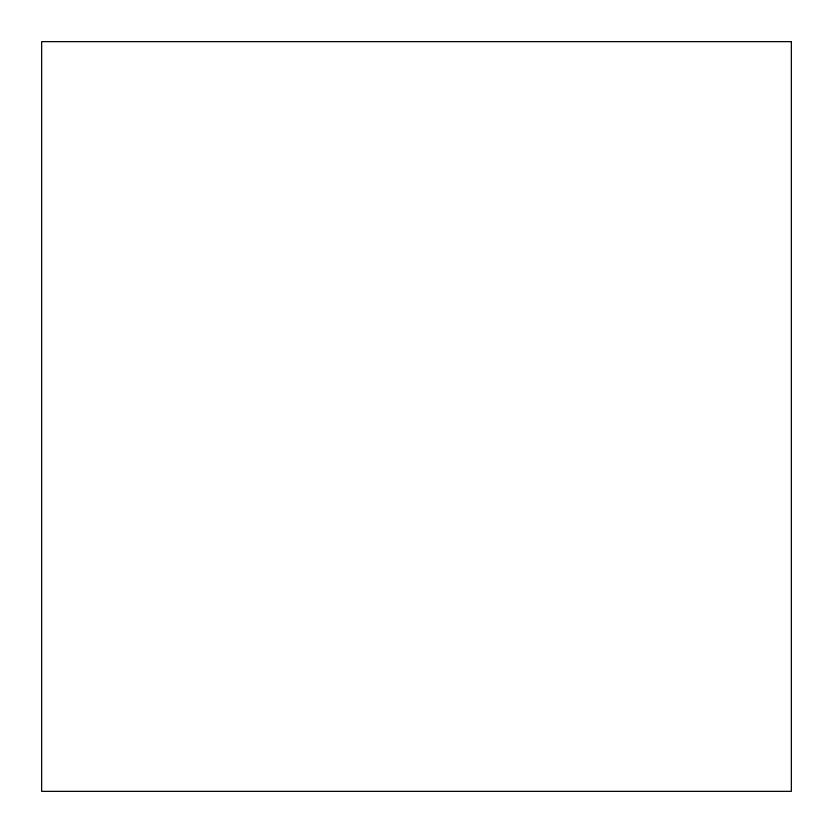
<?xml version="1.0" encoding="UTF-8"?>
<svg xmlns="http://www.w3.org/2000/svg" width="833" height="833" viewBox="0 0 833 833"><rect width="100%" height="100%" fill="white"/><g stroke="black" fill="none" stroke-linecap="round" stroke-linejoin="round"><path stroke-width="1.25" d="M791.35 41.65L41.65 41.65L41.65 791.35L791.35 791.35L791.35 41.65"/></g></svg>
